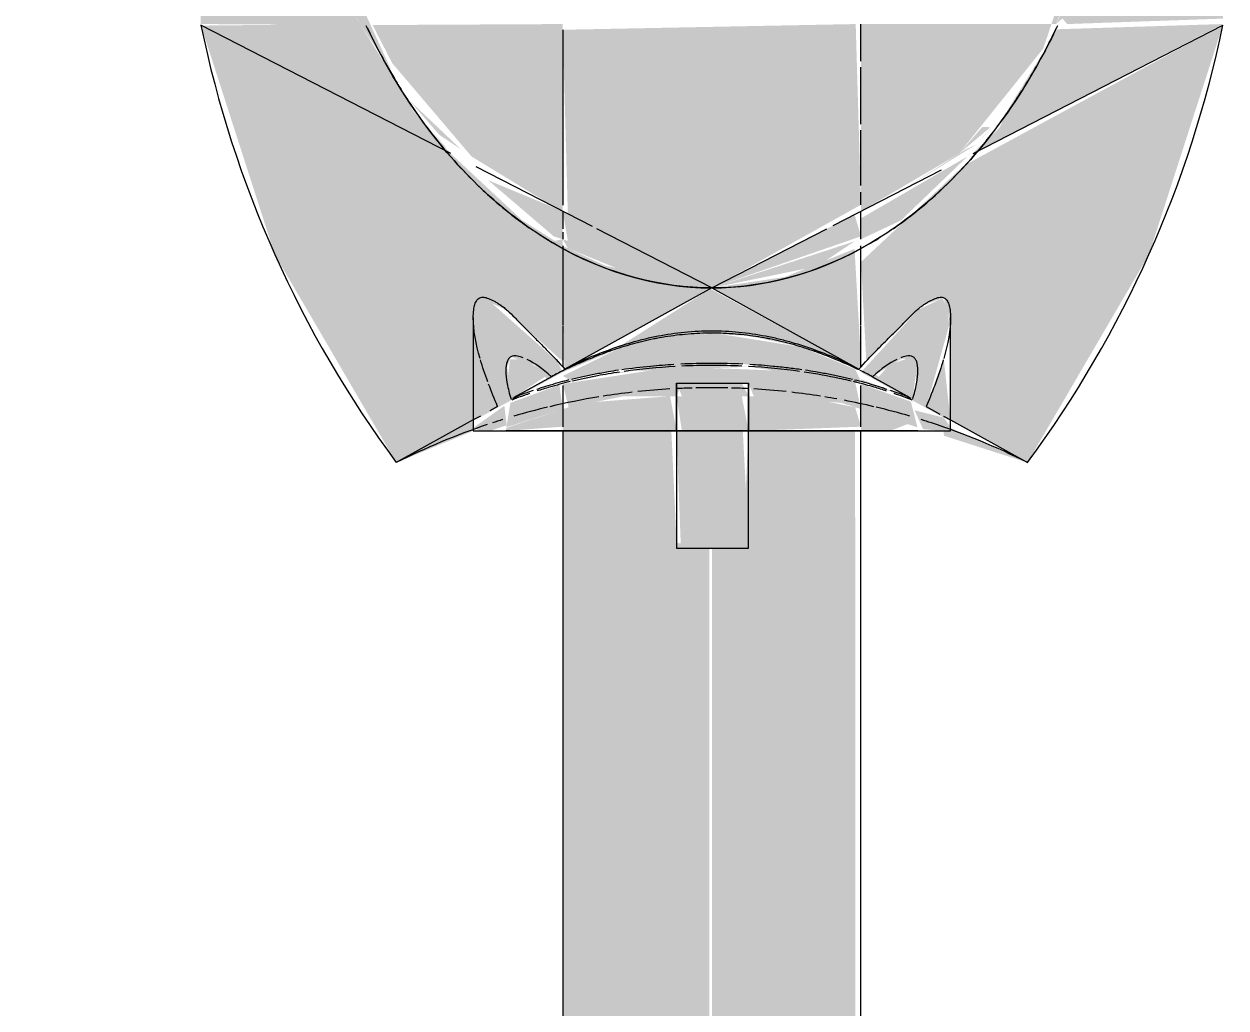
# Model space of a CAD drawing. Header units: metres. Extents: x 147 to 427, y -16 to 162.
# Drawn here: x 396.1699 to 396.2707, y 1.9897 to 2.0721 of the extents above; entities that cross this region are included whole.
import ezdxf

# ---------------------------------------------------------------- set-up
doc = ezdxf.new("R2010")
doc.units = ezdxf.units.M
for name, color, linetype, lineweight in [('A-ANNO-DIMS', 7, 'Continuous', 5), ('A-ANNO-DIMS-50', 7, 'Continuous', 5), ('P-PIPE', 7, 'Continuous', 5), ('P-SANR-FIXT', 7, 'Continuous', 5)]:
    doc.layers.add(name, color=color, linetype=linetype, lineweight=lineweight)
doc.styles.add('Century Gothic_1', font='GOTHIC.TTF', dxfattribs={"height": 0.075})
doc.dimstyles.new('Setores_1_5', dxfattribs={"dimscale": 0.3048, "dimtxt": 0.07831262022881443, "dimasz": 0.5208333333333333, "dimexe": 0.3937007874015747, "dimexo": 0.2460629921259842, "dimgap": 0.2870734908136483, "dimtad": 1, "dimrnd": 0.01, "dimzin": 0, "dimdsep": 46, "dimtxsty": 'Century Gothic_1', "dimblk1": 'OBLIQUE', "dimblk2": 'OBLIQUE', "dimsah": 1, "dimcen": 0.09, "dimazin": 0, "dimtfac": 1, "dimtdec": 4, "dimtix": 1, "dimtmove": 0, "dimatfit": 3, "dimfxl": 1, "dimtvp": 1, "dimtolj": 1, "dimtzin": 0, "dimarcsym": 2})

# ---------------------------------------------------------------- blocks, each defined once
blk = doc.blocks.new('UT_Chuveiro ou ducha - UT_Elétrico-3640160-HH')
at = {"layer": 'P-SANR-FIXT', "true_color": 0x7f7f7f, "transparency": 33554598}
h = blk.add_hatch(color=8, dxfattribs=at)
h.paths.add_polyline_path([(-156.9455246296434, 2.05642492378432), (-156.9373335504822, 2.061225585262125), (-156.9302508585937, 2.070046256276059), (-156.9295574064055, 2.072103097325459), (-156.9455246296434, 2.072103097325459), (-156.9455246296434, 2.056966283427144)])
h.paths.add_polyline_path([(-156.9705246296434, 2.05642492378451), (-156.9705246296434, 2.072103097325459), (-156.9864640242669, 2.072018011425101), (-156.9848182384046, 2.068825823248583), (-156.978169434595, 2.061009005956544), (-156.9713619817144, 2.056855317643397)])
h.paths.add_polyline_path([(-156.9456245875114, 2.099240744613547), (-156.9431753051482, 2.100789580195698), (-156.9383722544252, 2.10668315255994), (-156.9378553755141, 2.10641666726686), (-156.93672211219, 2.108307097643016), (-156.9353802768564, 2.11846076644507), (-156.9368422384287, 2.127095481480747), (-156.9385048178993, 2.131174184708199), (-156.9422678250447, 2.13778834915918), (-156.947264081363, 2.143375403692295), (-156.9507100046101, 2.145272228640581), (-156.9577976566343, 2.14702939673428), (-156.9634152531945, 2.146844529272435), (-156.9677986701333, 2.14503184885323), (-156.9752298749552, 2.140719210253077), (-156.9793351088527, 2.135312430389011), (-156.980401005528, 2.131173087233261), (-156.9805641012612, 2.124125441831763), (-156.979042733422, 2.117987009026553), (-156.9758120726732, 2.111125354566359), (-156.9719739991783, 2.105888266139684), (-156.9697195022717, 2.104150708330382), (-156.9681953425896, 2.107103097325459), (-156.9668634644083, 2.108838834764835), (-156.9635481596045, 2.111126231290104), (-156.9604415915429, 2.112181800929367), (-156.9580246296425, 2.112500000000002), (-156.9547893915797, 2.112074072828602), (-156.9517746296434, 2.110825317547303), (-156.9478539166973, 2.107103097325459), (-156.9466848346319, 2.105007941528305), (-156.9456734562985, 2.101130450677406), (-156.94558366121, 2.099551610735769)])
h.paths.add_polyline_path([(-156.9306612174781, 2.126583946756583), (-156.9292166870052, 2.126888584114603), (-156.931332967515, 2.131721636484206), (-156.938626046895, 2.139445705658089), (-156.9376393121926, 2.138064637989952), (-156.9356222139128, 2.134905403462908), (-156.9323628046362, 2.127838611532898), (-156.9312590830625, 2.126583946756583), (-156.9307490283605, 2.126583946756583)])
h.paths.add_polyline_path([(-156.9853873060166, 2.126583946756583), (-156.9849032519328, 2.126583946756583), (-156.9834946460466, 2.133329501637495), (-156.9858632404482, 2.129761423243142), (-156.9867241302769, 2.126583946756583), (-156.9853967434463, 2.126583946756583)])
h.paths.add_polyline_path([(-156.9387011994171, 2.140334140271745), (-156.9437953566356, 2.145360172452767), (-156.944991798993, 2.145146339256943), (-156.9428389860922, 2.14343265754448), (-156.9398681967861, 2.141053915445675), (-156.9388399653101, 2.140419727649599)])
h.paths.add_polyline_path([(-156.9498492786818, 2.14520075207147), (-156.9519040224192, 2.146076219898776), (-156.9501838805213, 2.145342931458511)])
h = blk.add_hatch(color=8, dxfattribs=at)
h.paths.add_polyline_path([(-156.9365937297631, 2.061015351868916), (-156.9356517016494, 2.062070342365586), (-156.9365373572604, 2.061087251337435)])
h.paths.add_polyline_path([(-156.935354406165, 2.137004534515248), (-156.9383578309607, 2.139942940412528), (-156.9355236575993, 2.137166234037196)])
h.paths.add_polyline_path([(-156.939137476032, 2.139797862747641), (-156.9413870392349, 2.14154310195948), (-156.9391706470242, 2.139820703448821)])
h = blk.add_hatch(color=8, dxfattribs=at)
h.paths.add_polyline_path([(-156.9373335504822, 2.061225585262108), (-156.934678036954, 2.063458693712179), (-156.9353483915363, 2.063487388984881), (-156.9371753207375, 2.061405865348307)])
h.paths.add_polyline_path([(-156.929188698262, 2.072103097325459), (-156.9286400836456, 2.072564992261059), (-156.9282383481466, 2.072103097325459), (-156.9151711476977, 2.072558990636639), (-156.9149310913716, 2.098125498761659), (-156.9231950249788, 2.121699719706306), (-156.9270439708359, 2.126583946756583), (-156.9282765970921, 2.12610280809197), (-156.9268595347569, 2.122253947122523), (-156.9239037329667, 2.111126231290104), (-156.9233290255962, 2.105974246947214), (-156.9232177037666, 2.101820741996786), (-156.9236730302241, 2.091713030530287), (-156.9257328190623, 2.081360142633428), (-156.9289637584558, 2.072545551848086)])
h.paths.add_polyline_path([(-156.9311213537727, 2.131698418225509), (-156.9334715490807, 2.13520568955098), (-156.9336624034066, 2.134593437382097), (-156.9312590830625, 2.131855333276395)])
h.paths.add_polyline_path([(-156.9340576283784, 2.136082467504562), (-156.938629937545, 2.14101984333582), (-156.9341344535223, 2.136151436670743)])
h = blk.add_hatch(color=8, dxfattribs=at)
h.paths.add_polyline_path([(-156.9355188892335, 2.062386241203796), (-156.9339147978217, 2.064101171033114), (-156.9353483915363, 2.062603699950617)])
h.paths.add_polyline_path([(-156.9420347580972, 2.058218696480492), (-156.935766568507, 2.062070342365586), (-156.9368042762785, 2.061564108636528), (-156.9409723163539, 2.058898233403926)])
h.paths.add_polyline_path([(-156.9365228372713, 2.061051790177474), (-156.9353483915363, 2.062257986637593), (-156.9364058930057, 2.061188524153947)])
h.paths.add_polyline_path([(-156.929188698262, 2.072103097325459), (-156.9268179413772, 2.077879469149462), (-156.9249161952308, 2.085869343687603), (-156.9295574064055, 2.072103097325459)])
h.paths.add_polyline_path([(-156.9239029750565, 2.090167125185812), (-156.9232177037666, 2.096410883301338), (-156.9234996679864, 2.107121465522223), (-156.9239029750565, 2.105974246947214), (-156.9239029750565, 2.090387320707087)])
h.paths.add_polyline_path([(-156.9242467056318, 2.112143754897257), (-156.9256722543329, 2.118445587979033), (-156.9286583896114, 2.126583946756583), (-156.9289518285834, 2.12610280809197), (-156.9244954485315, 2.112881719750262)])
h.paths.add_polyline_path([(-156.9308338709828, 2.131132942231368), (-156.9326643000005, 2.133456297657506), (-156.9308679060208, 2.131173087233261)])
h.paths.add_polyline_path([(-156.9334715490807, 2.134593437382097), (-156.9371668632642, 2.138440948941192), (-156.9357818616584, 2.136824648282381), (-156.9337605710531, 2.134872563670702)])
h.paths.add_polyline_path([(-156.9359868473927, 2.137814408638945), (-156.9384535726743, 2.140052018996212), (-156.9368422384287, 2.138582329186144), (-156.9363175048222, 2.138111253734914)])
h = blk.add_hatch(color=8, dxfattribs=at)
h.paths.add_polyline_path([(-156.9799200893436, 2.061254132783896), (-156.9804917530072, 2.06188876413475), (-156.9830628788609, 2.064826115403069), (-156.9840342157929, 2.066543702342516), (-156.9874648258513, 2.072018011425101), (-156.9880374798852, 2.072103097325459), (-157.0007804080804, 2.071976209424015), (-156.9811547953342, 2.06188876413475)])
h.paths.add_polyline_path([(-156.9889145136943, 2.126583946756583), (-156.9883341088394, 2.1271306245961), (-156.9883341088394, 2.128226995232173), (-156.9891124506486, 2.126583946756583)])
h.paths.add_polyline_path([(-156.9880245640423, 2.126583946756583), (-156.9879348337042, 2.126671628488438), (-156.9883341088394, 2.127047566051511), (-156.9881437330661, 2.126583946756583)])
h.paths.add_polyline_path([(-156.9853873060166, 2.131615782385498), (-156.9849032519328, 2.131999742573854), (-156.9852179913571, 2.131878258716553)])
h = blk.add_hatch(color=8, dxfattribs=at)
h.paths.add_polyline_path([(-156.9361291699426, 2.061254132784135), (-156.9151875233915, 2.072103097325459), (-156.9290545001857, 2.071668205994706), (-156.9332292396784, 2.064902741683381), (-156.9339112390314, 2.063414493038939), (-156.9359568508317, 2.061475685022454)])
h.paths.add_polyline_path([(-156.9315944279905, 2.066814201828016), (-156.9287394980484, 2.071032914655421), (-156.931584393455, 2.06682872830432)])
h.paths.add_polyline_path([(-156.9279395014516, 2.126583946756583), (-156.9267882074722, 2.126832356683907), (-156.9317015646195, 2.132839687605853), (-156.928024695243, 2.126583946756583)])
h.paths.add_polyline_path([(-156.9270439708359, 2.12683235668392), (-156.9300477425851, 2.131174184708199), (-156.927202844022, 2.127066839231392)])
h = blk.add_hatch(color=8, dxfattribs=at)
h.paths.add_polyline_path([(-156.9834067775713, 2.065176566535824), (-156.9853880425524, 2.067774381229786), (-156.9838459145392, 2.065702424038312)])
h.paths.add_polyline_path([(-156.9802595024463, 2.06169051927756), (-156.9815350423335, 2.063269168472178), (-156.9804917530072, 2.06188876413475)])
h.paths.add_polyline_path([(-156.9874256189823, 2.072103097325459), (-156.9878374143936, 2.072590712973375), (-156.987798170323, 2.072571365311234)])
h.paths.add_polyline_path([(-156.9849279026754, 2.068301576191544), (-156.98905218397, 2.077304873323751), (-156.9921458210378, 2.088874645108608), (-156.9925040711634, 2.092572505324051), (-156.9928315555197, 2.098187630720822), (-156.9925498622613, 2.107119643865175), (-156.9902102966359, 2.118980326977947), (-156.9891195762782, 2.124147745324497), (-156.9883341088394, 2.126583946756583), (-156.9890027040119, 2.126011091074712), (-156.9892993020192, 2.126583946756583), (-156.9899660350201, 2.126011091074712), (-156.9950838314463, 2.116781119844743), (-156.9998487355575, 2.102003269078739), (-157.001570057957, 2.09541778409798), (-157.0008643114855, 2.072103097325459), (-156.9874648258513, 2.072018011425101), (-156.9850584454989, 2.068450303128523)])
h.paths.add_polyline_path([(-156.979040256346, 2.06159380336385), (-156.9834067775713, 2.06573699935038), (-156.9808809430662, 2.062829910317266), (-156.9792991537095, 2.061767665014366)])
h.paths.add_polyline_path([(-156.9886723388981, 2.126583946756583), (-156.9883341088394, 2.127047566051511), (-156.9886090612569, 2.126686221771164)])
h.paths.add_polyline_path([(-156.9879775761575, 2.126583946756583), (-156.987876845531, 2.126728292751103), (-156.9879348337042, 2.126671628488438)])
h.paths.add_polyline_path([(-156.9875280557264, 2.126583946756583), (-156.9869345084525, 2.126583946756583), (-156.9870378939148, 2.127548090515893)])
h.paths.add_polyline_path([(-156.987938380759, 2.126583946756583), (-156.9878150066677, 2.12678871979004), (-156.9878358956359, 2.126768307731485)])
for points in [[(-156.9844791889006, 2.035372123356202), (-156.9780246296434, 2.038941129956762), (-156.9774585957275, 2.049165437371852), (-156.975345137719, 2.048193690967477), (-156.9705246296434, 2.04383681556142), (-156.9705246296434, 2.053517975513016), (-156.9739321621938, 2.055675620052447), (-156.9799200893436, 2.061254132783896), (-157.0008507279302, 2.071983880236319), (-156.9946647001333, 2.052803543262335), (-156.9848289519675, 2.035970705670667)], [(-156.9315700703864, 2.035372123356202), (-156.9213845591536, 2.052803543262335), (-156.9151894478613, 2.072017022259356), (-156.9369185832026, 2.060239177021271), (-156.9390684671434, 2.058218696480501), (-156.9455246296434, 2.052179038331417), (-156.9450784206019, 2.043834691250082), (-156.9403247834234, 2.048556089518409), (-156.9385753554975, 2.049170816431664), (-156.9380246296434, 2.046920612995323), (-156.9380246296434, 2.038941129956723), (-156.9368324554848, 2.03828192500229)], [(-156.9455246296434, 2.054076784614083), (-156.9421680935142, 2.055660595624038), (-156.9365937297631, 2.061015351868916), (-156.9455246296434, 2.055828159105217), (-156.9455246296434, 2.054322838692905)], [(-156.9705246296434, 2.054075987283626), (-156.9705246296434, 2.05642492378451), (-156.9767856079706, 2.0590250911378), (-156.9712816591436, 2.054322838692905)], [(-156.9580246296435, 2.050000000000003), (-156.9705246296434, 2.05642492378451), (-156.970098702472, 2.053937101384877), (-156.9580331917212, 2.05000279191361)], [(-156.9580246296435, 2.050000000000003), (-156.9455246296434, 2.054322838692905), (-156.9460631590517, 2.056148122952004), (-156.9559349954559, 2.051074059231309)], [(-156.9580331917212, 2.050002150313415), (-156.9705246296434, 2.054075987283626), (-156.970098702472, 2.053320455748681), (-156.9642746296435, 2.050941140223553), (-156.9581538767226, 2.05001946234003)], [(-156.9703452868014, 2.04318737268207), (-156.9581538767226, 2.05001946234003), (-156.9669429012022, 2.051856982260851), (-156.9705246296434, 2.053517975513016), (-156.9703974255084, 2.043241325605997)], [(-156.9580246296435, 2.050000000000003), (-156.9491857948786, 2.051820144186229), (-156.9460631590517, 2.053901147141602), (-156.9559349954559, 2.050681519080352)], [(-156.9457039724852, 2.043187372682065), (-156.9455246296434, 2.043834691250082), (-156.9460631590517, 2.053268237508352), (-156.9518919201883, 2.050923478327536), (-156.9580246296435, 2.050000000000003), (-156.9459302408791, 2.043312486320227)], [(-156.9457039724852, 2.043187372682065), (-156.9581542172784, 2.049928345359149), (-156.9658831508471, 2.045030127940518), (-156.9600634407352, 2.046216783273519), (-156.9554291185028, 2.046162361847335), (-156.9504525889234, 2.04511060162804), (-156.9459302285358, 2.043287401295079)], [(-156.9705246296434, 2.042941154493491), (-156.9655659464574, 2.045037229763498), (-156.9581681319756, 2.04620541626324), (-156.9547893915797, 2.045952822175181), (-156.9504525889234, 2.045029870730576), (-156.9549332345092, 2.046114288190131), (-156.960623254775, 2.04616217875662), (-156.9655958432481, 2.045111333869754), (-156.9705246296434, 2.04318737268207)], [(-156.9455246296434, 2.042146490501), (-156.9460102916812, 2.043193568253008), (-156.9504830214721, 2.045037096633531), (-156.9575721039703, 2.046179545284337), (-156.9613945096335, 2.045941540760867), (-156.9655958432481, 2.045030127940518), (-156.9705246296434, 2.042626763795757), (-156.9699526232293, 2.042313656193201), (-156.9654069636205, 2.04318737268207), (-156.9554275542732, 2.043642765339136), (-156.9456860764184, 2.042193657932295)], [(-156.9455246296434, 2.03984447057196), (-156.9460118675151, 2.04210124708312), (-156.9506751783384, 2.043005320481049), (-156.9610767436742, 2.043399566563988), (-156.9705246296434, 2.041960196782246), (-156.9700401757131, 2.039999734965962), (-156.9653757711852, 2.04093161932587), (-156.9609848100544, 2.04093161932587), (-156.9605356205475, 2.042012751250203), (-156.9549457332644, 2.042012751250203), (-156.954524004373, 2.04093161932587), (-156.9471885836769, 2.04037775722413), (-156.9457039724852, 2.039901948808599)], [(-156.9566814579004, 2.04093161932587), (-156.9549457332644, 2.04093161932587), (-156.9555174228868, 2.042012751250203), (-156.9609848100544, 2.042012751250203), (-156.9605356205475, 2.04093161932587), (-156.9580246296435, 2.04093161932587)], [(-156.9580331917212, 2.038023673862022), (-156.9549457332644, 2.038023673862022), (-156.9555174228868, 2.04093161932587), (-156.9609848100544, 2.04093161932587), (-156.9605356205475, 2.038023673862022), (-156.9581987117867, 2.038023673862022)], [(-156.9554291185028, 2.028210579785822), (-156.9549457332644, 2.028649841224879), (-156.9554291185028, 2.038023673862022), (-156.9609848100544, 2.038023673862022), (-156.960623254775, 2.028210579785822), (-156.9580146166454, 2.028210579785822)]]:
    blk.add_hatch(color=8, dxfattribs=at).paths.add_polyline_path(points)
h = blk.add_hatch(color=8, dxfattribs=at)
h.paths.add_polyline_path([(-156.9580246296435, 2.050000000000003), (-156.9455246296434, 2.056966283427144), (-156.9459685854345, 2.072103097325459), (-156.9705246296434, 2.071625030198063), (-156.970098702472, 2.056205999815388), (-156.9580331917212, 2.050005133052657)])
h.paths.add_polyline_path([(-156.9669429012022, 2.055358961854966), (-156.9669437590992, 2.055359931927203), (-156.9669420119916, 2.055359931927203)])
h = blk.add_hatch(color=8, dxfattribs=at)
h.paths.add_polyline_path([(-156.9380246296434, 2.038941129956723), (-156.9385906635593, 2.044079742121665), (-156.9400584225999, 2.040065702556784), (-156.9385753554975, 2.039245650239229)])
h.paths.add_polyline_path([(-156.9411885653591, 2.040690607651993), (-156.940865386667, 2.043379309397357), (-156.9411789599319, 2.044233026041141), (-156.9431553209748, 2.043565999895334), (-156.9442045979466, 2.042358303273616), (-156.9412428312327, 2.040720613614204)])
h.paths.add_polyline_path([(-156.9431479603041, 2.054851918133746), (-156.9428392857026, 2.054952590123026), (-156.9430270355951, 2.054951716485066)])
h = blk.add_hatch(color=8, dxfattribs=at)
h.paths.add_polyline_path([(-156.9780246296434, 2.038941129956762), (-156.9759908366869, 2.040065702556775), (-156.9779281064661, 2.046920612995323), (-156.9780246296434, 2.044079742121682), (-156.9780246296434, 2.042193615958152)])
h.paths.add_polyline_path([(-156.9748606939277, 2.040690607651984), (-156.9717321459051, 2.042744083065505), (-156.9737868199886, 2.044051981954095), (-156.9749533453725, 2.044006929701323), (-156.9751838726197, 2.041969425810891), (-156.9750471261087, 2.041428319835167)])
h.paths.add_polyline_path([(-156.9705246296434, 2.053517975513016), (-156.9705246296434, 2.054075987283626), (-156.9713619817144, 2.053906289747951)])
h = blk.add_hatch(color=8, dxfattribs=at)
h.paths.add_polyline_path([(-156.9411885653591, 2.040690607651993), (-156.9443176743025, 2.04274368623871), (-156.9420963053509, 2.044079742121665), (-156.9410959139142, 2.044006929701289), (-156.940865386667, 2.041969425810839), (-156.9411851988168, 2.040703929060439)])
h.paths.add_polyline_path([(-156.9380246296434, 2.038861831372448), (-156.9385906635593, 2.039254114732536), (-156.9399552501007, 2.040347859560882), (-156.9381211528206, 2.046920612995323), (-156.9383721673675, 2.048556089518409), (-156.9387061131176, 2.049124869852787), (-156.9407041215676, 2.04819369096743), (-156.9455246296434, 2.042941460840712), (-156.9385753554975, 2.03912971960733)])
h.paths.add_polyline_path([(-156.9780246296434, 2.038861836178629), (-156.9705246296434, 2.042941154493491), (-156.9709728915641, 2.04383681556142), (-156.9766460821762, 2.048879930355548), (-156.9774739037892, 2.049170816431724), (-156.9779281064661, 2.046920612995323), (-156.9766460821762, 2.041857673340825), (-156.9759908366869, 2.040065702556775), (-156.9780246296434, 2.038941129956762)])
h.paths.add_polyline_path([(-156.9748606939277, 2.040690607651984), (-156.9751838726197, 2.043379309397357), (-156.9748606939277, 2.044231421021425), (-156.9728939383118, 2.043565999895338), (-156.9718452152059, 2.042357997017104), (-156.9747120747877, 2.040772785639748)])
h = blk.add_hatch(color=8, dxfattribs=at)
h.paths.add_polyline_path([(-156.9705246296434, 2.038023673862022), (-156.9609848100544, 2.038023673862022), (-156.9615268407221, 2.04093161932587), (-156.9689137688267, 2.0403607411869), (-156.9705246296434, 2.039844470571969), (-156.9705246296434, 2.03828192500472)])
h.paths.add_polyline_path([(-156.9549457332644, 2.038023673862022), (-156.9455246296434, 2.038376653937848), (-156.9460148965676, 2.040001597993399), (-156.9506751783384, 2.04093161932587), (-156.9549457332644, 2.04093161932587)])
h.paths.add_polyline_path([(-156.9455246296434, 2.041960191978263), (-156.9460966564525, 2.042313610811816), (-156.9508459749226, 2.04320673809897), (-156.960623254775, 2.043642765339132), (-156.9705246296434, 2.042146508216694), (-156.970098702472, 2.042083504721058), (-156.9653757711852, 2.043005085058631), (-156.9549433914883, 2.0433967505741), (-156.9457039724852, 2.042012111635631)])
h = blk.add_hatch(color=8, dxfattribs=at)
h.paths.add_polyline_path([(-156.9766460821762, 2.038023673862022), (-156.9752223994606, 2.038498483345478), (-156.9754209403712, 2.040128352900978), (-156.9780246296434, 2.03828192500472), (-156.9774585957275, 2.038023673862022), (-156.9773431461691, 2.038023673862022)])
h.paths.add_polyline_path([(-156.9385906635593, 2.038023673862022), (-156.9380246296434, 2.038354982290314), (-156.9385906635593, 2.039137165870527), (-156.9410325438641, 2.039745035963891), (-156.9403247834234, 2.038177953031977), (-156.9387061131176, 2.038023673862022)])
h.paths.add_polyline_path([(-156.9411885653591, 2.040690607651993), (-156.9455246296434, 2.042358303273616), (-156.9453152239305, 2.042085311641415), (-156.941327096116, 2.04074500825313)])
h = blk.add_hatch(color=8, dxfattribs=at)
h.paths.add_polyline_path([(-156.9407990519441, 2.038329953067176), (-156.9413371844991, 2.040472659917752), (-156.9455246296434, 2.041960191978263), (-156.9455246296434, 2.03984447057196), (-156.9411885653591, 2.038454789631675)])
h.paths.add_polyline_path([(-156.9752502073426, 2.038329953067237), (-156.9705246296434, 2.039844470571969), (-156.9708070060381, 2.041878447475015), (-156.9749126724864, 2.040375590458276), (-156.9752223994606, 2.038498483345478)])
h = blk.add_hatch(color=8, dxfattribs=at)
h.paths.add_polyline_path([(-156.9753007441132, 2.038023673862022), (-156.9705246296434, 2.038376274384343), (-156.9705246296434, 2.039844470571969), (-156.975258132083, 2.03828192500472)])
h.paths.add_polyline_path([(-156.9430691816573, 2.038023673862022), (-156.9416280920412, 2.038595655129266), (-156.9455246296434, 2.03984447057196), (-156.9455246296434, 2.038023673862022), (-156.9438824940196, 2.038023673862022)])
h.paths.add_polyline_path([(-156.9411365836876, 2.040375571593128), (-156.9414166804466, 2.040780187743554), (-156.9411885653591, 2.040400856910886)])
h = blk.add_hatch(color=8, dxfattribs=at)
h.paths.add_polyline_path([(-156.9315700703864, 2.035372123356202), (-156.9380246296434, 2.038281925002294), (-156.9385906635593, 2.038023673862022), (-156.9385753554975, 2.037617272542574), (-156.9368324554848, 2.037058684207726)])
h.paths.add_polyline_path([(-156.9844791889006, 2.035372123356202), (-156.9780246296434, 2.038023673862022), (-156.9780246296434, 2.038861836178629), (-156.9792168037976, 2.038281925004729)])
at = {"layer": 'P-SANR-FIXT'}
for p, q in [((-156.9799200893436, 2.061254132783894), (-157.0008617358955, 2.0720180114251)), ((-156.9361291699426, 2.061254132784132), (-156.9151875233915, 2.0720180114251)), ((-156.9813189713103, 2.062674894084972), (-156.9811028506828, 2.062413161769541)), ((-156.9349628576792, 2.0623888974282), (-156.9347042264985, 2.062701723614475)), ((-156.9580246296432, 2.050000000000002), (-156.9703452868014, 2.043187372682066)), ((-156.9580246296432, 2.050000000000002), (-156.9457039724852, 2.043187372682063)), ((-156.9780246296434, 2.047504646245702), (-156.9780246296434, 2.038023673862022)), ((-156.9380246296434, 2.038023673862022), (-156.9380246296434, 2.047504646245711)), ((-156.9780246296434, 2.038941129956755), (-156.9844791889006, 2.0353721233562)), ((-156.9380246296434, 2.038941129956723), (-156.9315700703864, 2.0353721233562)), ((-156.9780246296434, 2.038023673862023), (-156.9380246296434, 2.038023673862023)), ((-156.9609848100544, 2.038023673862023), (-156.9609848100544, 2.028210579785819)), ((-156.9549457332645, 2.028210579785819), (-156.9549457332645, 2.038023673862023)), ((-156.9609848100544, 2.028210579785822), (-156.9549457332644, 2.028210579785822))]:
    blk.add_line(p, q, dxfattribs=at)
at = {"layer": 'P-SANR-FIXT', "color": 8, "true_color": 0x6f6f6f}
for p, q in [((-156.9680362528169, 2.055145913267947), (-156.9777738297936, 2.060150968461496)), ((-156.9478552672738, 2.055226990252785), (-156.9387817083202, 2.059890744231252)), ((-156.9580246296432, 2.050000000000002), (-156.967658744272, 2.054951876177613)), ((-156.9580246296432, 2.050000000000002), (-156.9483894366121, 2.054952430469874)), ((-156.9609848100545, 2.042012751250205), (-156.9609848100545, 2.038023673862023)), ((-156.9609848100545, 2.042012751250205), (-156.9549457332645, 2.042012751250205)), ((-156.9549457332645, 2.038023673862023), (-156.9549457332645, 2.042012751250205)), ((-156.9753084554301, 2.038023673862023), (-156.9610077239034, 2.038023673862023)), ((-156.9549228501293, 2.038023673862023), (-156.9407408038566, 2.038023673862023))]:
    blk.add_line(p, q, dxfattribs=at)
at = {"layer": 'P-SANR-FIXT', "color": 251, "true_color": 0x525252}
for p, q in [((-156.9714754295606, 2.042562467586858), (-156.974621553549, 2.040822838770465)), ((-156.944573829726, 2.042562467586852), (-156.9414277057376, 2.040822838770439)), ((-156.9609848100544, 2.038023673862023), (-156.9609848100544, 2.042012751250205)), ((-156.9609848100544, 2.042012751250205), (-156.9549457332644, 2.042012751250205)), ((-156.9549457332644, 2.042012751250205), (-156.9549457332644, 2.038023673862023)), ((-156.977432621463, 2.039268477033326), (-156.9780246296434, 2.038941129956755)), ((-156.9759908366868, 2.040065702556777), (-156.9766460821762, 2.039703388821153)), ((-156.9400584225999, 2.040065702556782), (-156.9389234967595, 2.039438152687902)), ((-156.9386166378237, 2.039268477033291), (-156.9380246296434, 2.038941129956723)), ((-156.9780246296434, 2.038023673862023), (-156.9753451377191, 2.038023673862023)), ((-156.9610039285834, 2.038023673862023), (-156.9753007441132, 2.038023673862023)), ((-156.9407485151736, 2.038023673862023), (-156.9753007441132, 2.038023673862023)), ((-156.9609848100544, 2.038023673862023), (-156.9609848100544, 2.028210579785819)), ((-156.9609848100544, 2.038023673862023), (-156.9549457332644, 2.038023673862023)), ((-156.9549457332645, 2.028210579785819), (-156.9549457332645, 2.038023673862023)), ((-156.9407485151736, 2.038023673862023), (-156.9549271197158, 2.038023673862023)), ((-156.9407041215676, 2.038023673862023), (-156.9380246296434, 2.038023673862023))]:
    blk.add_line(p, q, dxfattribs=at)
at = {"layer": 'P-SANR-FIXT', "color": 8, "true_color": 0x7c7c7c}
blk.add_line((-156.9610077239034, 2.038023673862023), (-156.9549228501293, 2.038023673862023), dxfattribs=at)
at = {"layer": 'P-SANR-FIXT', "color": 8, "true_color": 0x797979}
for p, q in [((-156.9580246296434, 2.038023673862023), (-156.9610039285834, 2.038023673862023)), ((-156.9549457332645, 2.038023673862023), (-156.9609848100545, 2.038023673862023)), ((-156.9549271197158, 2.038023673862023), (-156.9580246296433, 2.038023673862023))]:
    blk.add_line(p, q, dxfattribs=at)
at = {"layer": 'P-SANR-FIXT'}
for centre, radius, start, end in [((-156.9094924921695, 2.090879785186195), 0.09329579416279156, 191.6639857363036, 216.5100833204566), ((-157.0065567671174, 2.090879785186195), 0.09329579416273592, 323.489916679549, 348.3360142636993), ((-156.9580246296435, 1.982671122753508), 0.05896811994640726, 108.6310705747551, 116.6554848121306), ((-156.9580246296435, 1.982671122753508), 0.05896811994637395, 63.34451518785627, 71.81990751623391)]:
    blk.add_arc(centre, radius, start, end, dxfattribs=at)
at = {"layer": 'P-SANR-FIXT', "color": 8, "true_color": 0x6f6f6f}
for radius, start, end in [(0.05896811994639253, 96.51305698860111, 98.8851616040632), (0.05896811994638219, 93.41656544297678, 96.0535561801191), (0.05896811994638961, 83.94626944685226, 86.58498158460873), (0.05896811994639123, 81.11483839593659, 83.48497364993851), (0.05896811994640434, 99.23730562011076, 103.3228336906795), (0.05896811994637014, 79.75556129426448, 80.76104085593936), (0.05896811994639811, 76.67823799089099, 79.14576048094361), (0.05896811994640012, 103.5149462633367, 106.3522067839249), (0.05896811994639271, 73.64818332458057, 76.4850537363494)]:
    blk.add_arc((-156.9580246296435, 1.982671122753508), radius, start, end, dxfattribs=at)
at = {"layer": 'P-SANR-FIXT', "color": 8, "true_color": 0x797979}
for radius, start, end in [(0.05896811994638954, 91.610585730995, 92.88778999044371), (0.05896811994638664, 88.68967516277819, 91.31193166891983), (0.05896811994639443, 86.99639720873607, 88.39357143344411)]:
    blk.add_arc((-156.9580246296435, 1.982671122753508), radius, start, end, dxfattribs=at)
at = {"layer": 'P-SANR-FIXT', "color": 251, "true_color": 0x525252}
for radius, start, end in [(0.05896811994639638, 107.3084149815915, 108.1800924837323), (0.05896811994640221, 71.819907516242, 72.69158501815144)]:
    blk.add_arc((-156.9580246296435, 1.982671122753508), radius, start, end, dxfattribs=at)
at = {"layer": 'P-SANR-FIXT'}
for points, knots in [([(-156.9580246296432, 2.050000000000002), (-156.9623006863106, 2.050000000000002), (-156.9708514797038, 2.052264315614241), (-156.980718708627, 2.060902882980133), (-156.9854143807923, 2.06861725452203), (-156.98700089337, 2.071961322643922)], [-1, -1, -1, -1, -0.8833333333333333, -0.7666666666666666, -0.6895129374793048, -0.6895129374793048, -0.6895129374793048, -0.6895129374793048]), ([(-156.9290493046391, 2.071960847041383), (-156.9299493963125, 2.070060552025759), (-156.9339563000288, 2.06273497291792), (-156.943366991714, 2.052967457026074), (-156.9531377077376, 2.050000000000002), (-156.9580246296432, 2.050000000000002)], [-0.3104870625206788, -0.3104870625206788, -0.3104870625206788, -0.3104870625206788, -0.2666666666666667, -0.1333333333333333, 0, 0, 0, 0]), ([(-156.935944078907, 2.061206418865034), (-156.9354881551273, 2.061735615594585), (-156.9345281071449, 2.062908687228522), (-156.9336143361948, 2.064155161059466), (-156.9331395216825, 2.064841565050569)], [-0.7826954629573228, -0.7826954629573228, -0.7826954629573228, -0.7826954629573228, -0.7666666666666666, -0.7482349024006754, -0.7482349024006754, -0.7482349024006754, -0.7482349024006754]), ([(-156.9780246296434, 2.047504646245731), (-156.9780246296434, 2.047972416035001), (-156.9779595849264, 2.048531940041494), (-156.9777306902599, 2.048991158347576), (-156.9774875123123, 2.049197269921353), (-156.9771626832264, 2.049244660557333), (-156.97675063861, 2.049136905094223), (-156.9763464518791, 2.048943196535554), (-156.9759968591349, 2.048736187875864), (-156.9757708838141, 2.048590008905557), (-156.9755864648973, 2.04845901495017), (-156.9753983050939, 2.048312481481288), (-156.9750604176312, 2.048022883647416), (-156.9745542403695, 2.047528684623754), (-156.9740201503514, 2.046973101266094), (-156.9735775333986, 2.046517461714152), (-156.9732379699129, 2.046179656361445), (-156.9728916559681, 2.045841184546081), (-156.9724226418243, 2.045373939507095), (-156.9715844109842, 2.044524057744127), (-156.9708434497726, 2.043737370479791), (-156.9703452868014, 2.043187372682066)], [-1, -1, -1, -1, -0.875, -0.8125, -0.75, -0.6875, -0.625, -0.5625, -0.53125, -0.5, -0.484375, -0.46875, -0.4375, -0.375, -0.3125, -0.28125, -0.25, -0.21875, -0.1875, -0.125, 0, 0, 0, 0]), ([(-156.9457039724852, 2.043187372682063), (-156.9452058095141, 2.043737370479785), (-156.9444648483025, 2.044524057744116), (-156.9436266174623, 2.04537393950708), (-156.9431576033185, 2.045841184546062), (-156.9428112893737, 2.046179656361423), (-156.9424717258881, 2.046517461714128), (-156.9420291089353, 2.046973101266065), (-156.9414950189172, 2.047528684623722), (-156.9409888416554, 2.048022883647378), (-156.9406509541928, 2.048312481481247), (-156.9404627943893, 2.048459014950128), (-156.9402783754725, 2.048590008905513), (-156.9400524001517, 2.048736187875818), (-156.9397028074076, 2.048943196535505), (-156.9392986206766, 2.04913690509417), (-156.9388865760602, 2.049244660557276), (-156.9385617469744, 2.049197269921294), (-156.9383185690268, 2.048991158347516), (-156.9380896743603, 2.048531940041435), (-156.9380246296434, 2.047972416034944), (-156.9380246296434, 2.047504646245677)], [-1, -1, -1, -1, -0.875, -0.8125, -0.78125, -0.75, -0.71875, -0.6875, -0.625, -0.5625, -0.53125, -0.515625, -0.5, -0.46875, -0.4375, -0.375, -0.3125, -0.25, -0.1875, -0.125, 0, 0, 0, 0]), ([(-156.9703452868014, 2.043187372682066), (-156.9697874723279, 2.043492673404007), (-156.9686182279806, 2.044068482513139), (-156.9667174391123, 2.044812572181735), (-156.9650284146697, 2.045371077720109), (-156.9636223653654, 2.045752901496092), (-156.9621842922575, 2.046059705929462), (-156.9603159921151, 2.046327739190681), (-156.9580335885735, 2.046458002031898), (-156.9557488039178, 2.046329140814458), (-156.9538768084848, 2.046062095740213), (-156.9524339655796, 2.045754436558703), (-156.9510214699974, 2.045370976302426), (-156.9493265551714, 2.04481069203747), (-156.9474265872518, 2.044066986604872), (-156.9462599285542, 2.043492016699501), (-156.9457039724852, 2.043187372682063)], [-1, -1, -1, -1, -0.9166666666666667, -0.8333333333333334, -0.75, -0.7083333333333333, -0.6666666666666666, -0.5833333333333333, -0.5, -0.4166666666666666, -0.3333333333333333, -0.2916666666666666, -0.25, -0.1666666666666667, -0.08333333333333333, 0, 0, 0, 0])]:
    blk.add_open_spline(points, degree=3, knots=knots, dxfattribs=at)
at = {"layer": 'P-SANR-FIXT', "color": 251, "true_color": 0x525252}
for points in [[(-156.9869127906273, 2.071776223207626), (-156.9865964487415, 2.071114732112643), (-156.9862690383504, 2.070464075681943), (-156.9859308863421, 2.069825061568807)], [(-156.9301220134673, 2.069819580710026), (-156.9297825428387, 2.070460053777648), (-156.9294538139436, 2.071112146654816), (-156.9291362253452, 2.071775114857117)], [(-156.9846413508043, 2.06753213781095), (-156.9844422094217, 2.067198758976366), (-156.9842399720778, 2.066869161533484), (-156.9840346923178, 2.066543477777963)], [(-156.9318724602838, 2.06677298997935), (-156.9317147026956, 2.067026579745067), (-156.9315587446786, 2.067282459190521), (-156.931404616254, 2.067540572238217)], [(-156.9331395216825, 2.064841565050569), (-156.9327664175358, 2.065380933938471), (-156.9324019146891, 2.065932471925235), (-156.9320463484343, 2.066495552712109)], [(-156.9839125925466, 2.066350786468309), (-156.9835873893166, 2.065840279741483), (-156.9832546815156, 2.065339525312863), (-156.9829148073237, 2.064848873769728)], [(-156.9801263501471, 2.061235109518553), (-156.9794602656415, 2.060460709529882), (-156.9787743257201, 2.059721089081779), (-156.978070428084, 2.059018215498319)], [(-156.9414505343348, 2.055963921271942), (-156.9395052130398, 2.057459191818828), (-156.9376583918465, 2.059216593281267), (-156.935944078907, 2.061206418865034)], [(-156.9775529035696, 2.058511176963173), (-156.976596829504, 2.057592240487035), (-156.9756092562881, 2.056740326406861), (-156.9745947683713, 2.055960187366777)], [(-156.9774585957275, 2.044079742121688), (-156.9778166557741, 2.045319566069847), (-156.9780246296434, 2.046461200777861), (-156.9780246296434, 2.047504646245731)], [(-156.9380246296434, 2.047504646245677), (-156.9380246296434, 2.046461200777817), (-156.9382326035126, 2.045319566069812), (-156.9385906635593, 2.044079742121663)], [(-156.9768132903425, 2.04213895673019), (-156.9770459593474, 2.042768775709809), (-156.9772516907914, 2.043376850691055), (-156.9774245780374, 2.043963181673929)], [(-156.9714754295606, 2.042562467586858), (-156.9722439205094, 2.043247015920779), (-156.9729323841951, 2.043722773312824), (-156.9735171995493, 2.044006929701323)], [(-156.960623254775, 2.043642765339138), (-156.9589066546866, 2.043726434411943), (-156.9571465657473, 2.043725893215603), (-156.9554291185028, 2.043642914206299)], [(-156.9425320597373, 2.044006929701291), (-156.9431168750916, 2.043722773312799), (-156.9438053387773, 2.043247015920763), (-156.944573829726, 2.042562467586852)], [(-156.9386246812493, 2.043963181674022), (-156.9389805847058, 2.042756168269232), (-156.939475674677, 2.041457008563485), (-156.9400584225999, 2.040065702556782)], [(-156.9753007441132, 2.043061121750896), (-156.9753007441132, 2.042728410140712), (-156.975218245865, 2.042000612847377), (-156.9749982546356, 2.041148067408105), (-156.9748606939277, 2.040690607651984)], [(-156.9704542518538, 2.043093017788727), (-156.9708119518754, 2.042918631846418), (-156.9711527199231, 2.042741510780833), (-156.9714754295606, 2.042562467586858)], [(-156.944573829726, 2.042562467586852), (-156.944896106624, 2.042741284442627), (-156.9452366106991, 2.042918289627222), (-156.9455942580373, 2.043092650231898)], [(-156.9411885653591, 2.040690607651993), (-156.9410510046511, 2.041148067408102), (-156.9408310134217, 2.042000612847356), (-156.9407485151736, 2.042728410140676), (-156.9407485151736, 2.043061121750853)], [(-156.9759908366868, 2.040065702556777), (-156.9762593853574, 2.040706860360568), (-156.9765093184783, 2.041328449442929), (-156.9767355932135, 2.041930469803857)]]:
    blk.add_open_spline(points, degree=3, dxfattribs=at)
at = {"layer": 'P-SANR-FIXT'}
for points in [[(-156.9859308863421, 2.069825061568807), (-156.9855169380199, 2.069042813309485), (-156.9850868929557, 2.068278011527559), (-156.9846413508043, 2.06753213781095)], [(-156.931283324935, 2.067744794567518), (-156.9309547823169, 2.068300971982097), (-156.9306346944057, 2.068867358796334), (-156.9303233575068, 2.069443401535032)], [(-156.9829148073237, 2.064848873769728), (-156.9820317244146, 2.06357403148287), (-156.9811002613704, 2.062367393536459), (-156.9801263501471, 2.061235109518553)], [(-156.9745947683713, 2.055960187366777), (-156.9741385707865, 2.055609372398968), (-156.9736769306601, 2.055273071382066), (-156.9732102648667, 2.054951716485065)], [(-156.9428392857026, 2.054952590123026), (-156.9423712130078, 2.055274937154825), (-156.9419081483195, 2.055612176439416), (-156.9414505343348, 2.055963921271942)]]:
    blk.add_open_spline(points, degree=3, dxfattribs=at)
at = {"layer": 'P-SANR-FIXT', "color": 251, "true_color": 0x525252}
for points, knots in [([(-156.9724605673025, 2.054451140076719), (-156.9723939434947, 2.054408035061952), (-156.9678701429937, 2.051505886833964), (-156.9629115515488, 2.050000000000002), (-156.9580246296432, 2.050000000000002)], [-0.1353292452334857, -0.1353292452334857, -0.1353292452334857, -0.1353292452334857, -0.1333333333333333, 0, 0, 0, 0]), ([(-156.9580246296432, 2.050000000000002), (-156.9537485729758, 2.050000000000002), (-156.9489006251932, 2.05128379496136), (-156.9444175197452, 2.053926459376796), (-156.9438936230958, 2.054257076344579)], [-1, -1, -1, -1, -0.8833333333333333, -0.8677056567714986, -0.8677056567714986, -0.8677056567714986, -0.8677056567714986]), ([(-156.9625818503969, 2.04578681559272), (-156.962686520716, 2.045767140340089), (-156.9631034255034, 2.045685592081973), (-156.9638227704185, 2.045522239535383), (-156.964724274183, 2.045284634967022), (-156.9656008063077, 2.045033686681217), (-156.966243507132, 2.044827005695003), (-156.9665954604718, 2.044703477492482), (-156.9666714193167, 2.044676375248294)], [-0.3541774009789866, -0.3541774009789866, -0.3541774009789866, -0.3541774009789866, -0.34375, -0.3125, -0.28125, -0.25, -0.21875, -0.2100921207732277, -0.2100921207732277, -0.2100921207732277, -0.2100921207732277]), ([(-156.9580291487518, 2.046216783273519), (-156.9586904495702, 2.046216677474023), (-156.9596821483986, 2.046170866650951), (-156.9609897824353, 2.046034596103969), (-156.9616324049801, 2.04594646615118), (-156.9619504469939, 2.045896072354558)], [-0.5, -0.5, -0.5, -0.5, -0.4375, -0.40625, -0.375, -0.375, -0.375, -0.375]), ([(-156.9541047558872, 2.045897041084282), (-156.9544232504705, 2.045947444093281), (-156.9550666589755, 2.046035508503608), (-156.9563756443066, 2.046171395648428), (-156.9573678479334, 2.046216889073014), (-156.9580291487518, 2.046216783273519)], [-0.625, -0.625, -0.625, -0.625, -0.59375, -0.5625, -0.5, -0.5, -0.5, -0.5]), ([(-156.9493733632594, 2.044674810497655), (-156.9494500355558, 2.044702182937272), (-156.9498031998348, 2.044826190561033), (-156.9504476169881, 2.045033452366687), (-156.9513256743741, 2.045284774663609), (-156.9522290770967, 2.045522789828894), (-156.9529517074681, 2.045686795071105), (-156.9533712207949, 2.045768743117762), (-156.953477936889, 2.045788759935332)], [-0.7899740890818732, -0.7899740890818732, -0.7899740890818732, -0.7899740890818732, -0.78125, -0.75, -0.71875, -0.6875, -0.65625, -0.6456380357819855, -0.6456380357819855, -0.6456380357819855, -0.6456380357819855]), ([(-156.9738536686038, 2.044153593826348), (-156.9740159485133, 2.044215517438543), (-156.9744183516788, 2.044331964566718), (-156.9748178114911, 2.04430349358698), (-156.9750703176975, 2.044085316910542), (-156.9752494394618, 2.043753505171312), (-156.9753007441132, 2.043372939185125), (-156.9753007441132, 2.043061121750896)], [-0.6002462301417383, -0.6002462301417383, -0.6002462301417383, -0.6002462301417383, -0.5, -0.3333333333333333, -0.25, -0.1666666666666667, 0, 0, 0, 0]), ([(-156.9667902761237, 2.04463361017024), (-156.966947895496, 2.044576433220906), (-156.9673735042506, 2.044417081601996), (-156.9680483213967, 2.044148305572993), (-156.9690563123892, 2.043732951579576), (-156.9698263984814, 2.043394380980231), (-156.9703284849094, 2.043153977382801), (-156.9703863900784, 2.043125970632745)], [-0.2055639732421201, -0.2055639732421201, -0.2055639732421201, -0.2055639732421201, -0.1875, -0.15625, -0.125, -0.0625, -0.05428274467153349, -0.05428274467153349, -0.05428274467153349, -0.05428274467153349]), ([(-156.9472453569193, 2.043834691250079), (-156.9474919552122, 2.043938512185013), (-156.9479960598775, 2.044146320791312), (-156.9486712638648, 2.044415379317659), (-156.9490970745869, 2.044574880580113), (-156.9492544298338, 2.044631993653786)], [-0.875, -0.875, -0.875, -0.875, -0.84375, -0.8125, -0.7944973341970583, -0.7944973341970583, -0.7944973341970583, -0.7944973341970583]), ([(-156.9407485151736, 2.043061121750853), (-156.9407485151736, 2.043372939185079), (-156.9407998198249, 2.043753505171264), (-156.9409789415892, 2.044085316910492), (-156.9412314477956, 2.044303493586932), (-156.9416309076078, 2.044331964566674), (-156.9420333107734, 2.044215517438511), (-156.9421955906828, 2.044153593826325)], [-1, -1, -1, -1, -0.8333333333333333, -0.75, -0.6666666666666666, -0.5, -0.3997537698651423, -0.3997537698651423, -0.3997537698651423, -0.3997537698651423]), ([(-156.9655659464574, 2.043172238061867), (-156.9647899375825, 2.043282285852961), (-156.963359622357, 2.043453256615919), (-156.9618653992985, 2.043571503046623), (-156.9612062085215, 2.043611057045081)], [-0.6666666666666666, -0.6666666666666666, -0.6666666666666666, -0.6666666666666666, -0.6111111111111112, -0.5681719380011319, -0.5681719380011319, -0.5681719380011319, -0.5681719380011319]), ([(-156.954851105678, 2.04361179338668), (-156.9541897192088, 2.043572523464482), (-156.9531142507302, 2.043487957410721), (-156.951662593782, 2.043327696017173), (-156.9508710506665, 2.043226785483282), (-156.9504830214721, 2.043172195951108)], [-0.4319422439900122, -0.4319422439900122, -0.4319422439900122, -0.4319422439900122, -0.3888888888888888, -0.361111111111111, -0.3333333333333333, -0.3333333333333333, -0.3333333333333333, -0.3333333333333333]), ([(-156.9456620383646, 2.043125563560483), (-156.9457191394216, 2.043153181391552), (-156.9462195458869, 2.043392810873609), (-156.9467521603336, 2.043627049380211), (-156.9472453569193, 2.043834691250079)], [-0.9456189757580297, -0.9456189757580297, -0.9456189757580297, -0.9456189757580297, -0.9375, -0.875, -0.875, -0.875, -0.875]), ([(-156.9726874349151, 2.041524950329731), (-156.9725623489908, 2.041565626659268), (-156.9721997844685, 2.041682558949854), (-156.9715528104193, 2.041887928601124), (-156.9707713813175, 2.042116392803809), (-156.9702289736989, 2.042254649755703), (-156.9699789489628, 2.04231529542327)], [-0.8764805779680801, -0.8764805779680801, -0.8764805779680801, -0.8764805779680801, -0.861111111111111, -0.8333333333333333, -0.8055555555555556, -0.7830772067703526, -0.7830772067703526, -0.7830772067703526, -0.7830772067703526]), ([(-156.9698008820224, 2.042357997017105), (-156.9694876176556, 2.042432285072902), (-156.968838726799, 2.042577636571654), (-156.9678047715672, 2.04279622242856), (-156.9668053708618, 2.042983360046725), (-156.9661434537751, 2.043087719983852), (-156.9658553037425, 2.043130338536545)], [-0.7777777777777778, -0.7777777777777778, -0.7777777777777778, -0.7777777777777778, -0.75, -0.7222222222222222, -0.6944444444444444, -0.6736064739202797, -0.6736064739202797, -0.6736064739202797, -0.6736064739202797]), ([(-156.9501903543345, 2.043130012314939), (-156.9499033410379, 2.04308763358345), (-156.9492426298798, 2.042982992337786), (-156.9482447152949, 2.042796360644736), (-156.947211353062, 2.042577820700199), (-156.9465627461055, 2.042432548492641), (-156.9462496317922, 2.042358303273613)], [-0.3263139353532966, -0.3263139353532966, -0.3263139353532966, -0.3263139353532966, -0.3055555555555556, -0.2777777777777778, -0.25, -0.2222222222222222, -0.2222222222222222, -0.2222222222222222, -0.2222222222222222]), ([(-156.9460701553998, 2.042315263653141), (-156.9458207830912, 2.042254770022824), (-156.9452791849405, 2.042116714784625), (-156.9444987209862, 2.041888559748501), (-156.9438512835461, 2.041683097544179), (-156.9434880820065, 2.041566002803856), (-156.9433623748363, 2.041525138227238)], [-0.2168779284146173, -0.2168779284146173, -0.2168779284146173, -0.2168779284146173, -0.1944444444444444, -0.1666666666666667, -0.1388888888888889, -0.1234425407082571, -0.1234425407082571, -0.1234425407082571, -0.1234425407082571]), ([(-156.9747092894572, 2.04077004373013), (-156.9745406062594, 2.040854106282245), (-156.9740671539402, 2.041060064947331), (-156.9734105136444, 2.041286892062149), (-156.9729823821656, 2.041428319835164)], [-0.9865056862269437, -0.9865056862269437, -0.9865056862269437, -0.9865056862269437, -0.9444444444444444, -0.8888888888888888, -0.8888888888888888, -0.8888888888888888, -0.8888888888888888]), ([(-156.9430691816573, 2.041429119874127), (-156.942640815934, 2.041287678186612), (-156.9419832838206, 2.041060657254063), (-156.9415090143268, 2.040854363361453), (-156.9413400155854, 2.040770108893196)], [-0.1111111111111111, -0.1111111111111111, -0.1111111111111111, -0.1111111111111111, -0.05555555555555555, -0.01347756097665176, -0.01347756097665176, -0.01347756097665176, -0.01347756097665176])]:
    blk.add_open_spline(points, degree=3, knots=knots, dxfattribs=at)
at = {"layer": 'P-SANR-FIXT', "color": 8, "true_color": 0x6f6f6f}
for points, knots in [([(-156.9472453569193, 2.043834691250079), (-156.9474919552122, 2.043938512185013), (-156.9479960598775, 2.044146320791312), (-156.9487823738856, 2.044459654972155), (-156.9495993912137, 2.04476064025311), (-156.9504476169881, 2.045033452366687), (-156.9513256743741, 2.045284774663609), (-156.9522290770967, 2.045522789828894), (-156.9531556914758, 2.045733090449616), (-156.9541015462181, 2.045903411888117), (-156.9550666589755, 2.046035508503608), (-156.9563756443066, 2.046171395648428), (-156.958029317018, 2.046247218022738), (-156.9596821483986, 2.046170866650951), (-156.9609897824353, 2.046034596103969), (-156.9619537162524, 2.045902401174786), (-156.9628980345184, 2.045732233324236), (-156.9638227704185, 2.045522239535383), (-156.964724274183, 2.045284634967022), (-156.9656008063077, 2.045033686681217), (-156.9664475600745, 2.044761385951233), (-156.9672630559126, 2.0444610725792), (-156.9680483213967, 2.044148305572993), (-156.9690563123892, 2.043732951579576), (-156.9702363574096, 2.043214141340178), (-156.9710804412086, 2.042781611882241), (-156.9714754295606, 2.042562467586858)], [-0.875, -0.875, -0.875, -0.875, -0.84375, -0.8125, -0.78125, -0.75, -0.71875, -0.6875, -0.65625, -0.625, -0.59375, -0.5625, -0.5, -0.4375, -0.40625, -0.375, -0.34375, -0.3125, -0.28125, -0.25, -0.21875, -0.1875, -0.15625, -0.125, -0.0625, 0, 0, 0, 0]), ([(-156.965758464949, 2.042950017206185), (-156.9663972604739, 2.04285550255318), (-156.9677678272025, 2.042624155803733), (-156.9690507167974, 2.042352376666321), (-156.9697183590148, 2.04219361595815)], [-0.3241223241346805, -0.3241223241346805, -0.3241223241346805, -0.3241223241346805, -0.2777777777777778, -0.2222222222222222, -0.2222222222222222, -0.2222222222222222, -0.2222222222222222]), ([(-156.9463617690018, 2.042200573130112), (-156.9464351623889, 2.042217597834906), (-156.946761101998, 2.04229236740258), (-156.9480098523709, 2.04256795161089), (-156.9492669288859, 2.042797753612061), (-156.9502873716297, 2.042949333578731)], [-0.7769281843979028, -0.7769281843979028, -0.7769281843979028, -0.7769281843979028, -0.7708333333333333, -0.75, -0.675996395335853, -0.675996395335853, -0.675996395335853, -0.675996395335853]), ([(-156.9698952223784, 2.04215113346323), (-156.9704984992922, 2.042004770944006), (-156.9714572775309, 2.04174732365481), (-156.9723357434891, 2.041475464789771), (-156.9726723359383, 2.041366505689227)], [-0.2172956694712737, -0.2172956694712737, -0.2172956694712737, -0.2172956694712737, -0.1666666666666667, -0.1331155611163901, -0.1331155611163901, -0.1331155611163901, -0.1331155611163901]), ([(-156.9433771941483, 2.041364513638428), (-156.9437138410187, 2.041473264083761), (-156.9444984669525, 2.041718302051565), (-156.9454483108483, 2.041981498808792), (-156.94604714905, 2.042126465897191), (-156.9461539398994, 2.042151818580904)], [-0.8668897814491059, -0.8668897814491059, -0.8668897814491059, -0.8668897814491059, -0.8333333333333333, -0.7916666666666666, -0.7827096659137529, -0.7827096659137529, -0.7827096659137529, -0.7827096659137529]), ([(-156.9412429792935, 2.040604134100343), (-156.9414741204933, 2.040698184755004), (-156.9419502167635, 2.040881669633123), (-156.9424686535162, 2.041062652359869), (-156.9427325337199, 2.041151763186501)], [-0.9455166031676765, -0.9455166031676765, -0.9455166031676765, -0.9455166031676765, -0.9166666666666666, -0.8888888888888888, -0.8888888888888888, -0.8888888888888888, -0.8888888888888888])]:
    blk.add_open_spline(points, degree=3, knots=knots, dxfattribs=at)
for points in [[(-156.9610919541654, 2.043420905892364), (-156.9625617958186, 2.04333846247225), (-156.9640026212632, 2.043197094310659), (-156.9653757711852, 2.04300508505863)], [(-156.9555174228868, 2.043449393953387), (-156.9571802349703, 2.04352515035338), (-156.9588732339315, 2.043525192276013), (-156.9605356205475, 2.043449220367095)], [(-156.9506751783384, 2.043005320481054), (-156.9520503375909, 2.043198103421348), (-156.9534933252649, 2.043339215298233), (-156.9549650511692, 2.043421391111583)], [(-156.9733169170538, 2.041151816316596), (-156.9738544656499, 2.040967806257752), (-156.9743520250205, 2.04078521409701), (-156.9748058131977, 2.040601489681971)]]:
    blk.add_open_spline(points, degree=3, dxfattribs=at)
blk = doc.blocks.new('DIMBLOCK151-HH')
at = {"layer": 'A-ANNO-DIMS-50', "lineweight": 25}
for p, q in [((395.9007217010223, 2.1), (395.8213467010223, 2.179375)), ((395.9007217010223, 2.1), (395.9800967010223, 2.020625)), ((395.9007217010223, 0), (395.8213467010223, 0.07937500000000004)), ((395.9007217010223, 0), (395.9800967010223, -0.07937500000000004))]:
    blk.add_line(p, q, dxfattribs=at)
at = {"layer": 'A-ANNO-DIMS-50'}
for p, q in [((395.9007217010223, 2.1), (395.7807217010223, 2.1)), ((395.9007217010223, 0), (395.9007217010223, 2.1)), ((395.9007217010223, 2.1), (396.152575277835, 2.1)), ((395.9007217010223, 0), (395.8634684995089, 0)), ((395.9007217010223, 0), (396.0207217010223, 0))]:
    blk.add_line(p, q, dxfattribs=at)
at = {"layer": 'A-ANNO-DIMS-50', "color": 0, "insert": (395.7170897241351, 0.8846733572947253), "char_height": 0.07499999999999998, "width": 0.3967839424926597, "attachment_point": 1, "rotation": 90, "line_spacing_factor": 0.9845015114479527, "style": 'Century Gothic_1'}
blk.add_mtext('2,10 m', dxfattribs=at)
blk = doc.blocks.new('_Oblique')
at = {"color": 0, "linetype": 'ByBlock', "lineweight": -2}
blk.add_line((-0.5, -0.5), (0.5, 0.5), dxfattribs=at)

msp = doc.modelspace()

# ---------------------------------------------------------------- hatches: boundary and pattern name
at = {"layer": 'P-PIPE', "true_color": 0x00ffff}
for points in [[(396.2150918787107, 1.252737499999996), (396.2275752778351, 1.252737499999996), (396.2273645185945, 2.02821057978582), (396.2246150974241, 2.028649841224878), (396.2241778210384, 2.038023673862021), (396.2150752778351, 2.038023673862021), (396.2150752778351, 1.252737499999996)], [(396.2384005953824, 1.252737499999996), (396.2400752778351, 1.252737499999996), (396.2395821574645, 2.038023673862021), (396.2306541742141, 2.038023673862021), (396.2301707889757, 2.02821057978582), (396.2275752778351, 2.02821057978582), (396.2277013740044, 1.252737499999996), (396.2383389524138, 1.252737499999996)]]:
    msp.add_hatch(color=4, dxfattribs=at).paths.add_polyline_path(points)

# ---------------------------------------------------------------- linework, layer by layer
at = {"layer": 'P-PIPE', "color": 8, "true_color": 0x6f6f6f}
for p, q in [((396.2150752778351, 2.071625030198066), (396.2150752778351, 2.056932025513977)), ((396.2400752778351, 2.068986080339957), (396.2400752778351, 2.072103097325457)), ((396.2400752778351, 2.063718775991295), (396.2400752778351, 2.068486231029776)), ((396.2400752778351, 2.058578081097256), (396.2400752778351, 2.06322297254813)), ((396.2400752778351, 2.056966283427143), (396.2400752778351, 2.058009759239573))]:
    msp.add_line(p, q, dxfattribs=at)
at = {"layer": 'P-PIPE', "color": 8, "true_color": 0x797979}
for p, q in [((396.2150752778351, 2.056424923784509), (396.2150752778351, 2.054951793738842)), ((396.2400752778351, 2.054076784614081), (396.2400752778351, 2.056424923784319)), ((396.2150752778351, 2.054661032503432), (396.2150752778351, 2.054075987283625)), ((396.2150752778351, 2.041821010273301), (396.2150752778351, 2.038376274384342)), ((396.2400752778351, 2.038376653937847), (396.2400752778351, 2.041820972935895))]:
    msp.add_line(p, q, dxfattribs=at)
at = {"layer": 'P-PIPE', "color": 251, "true_color": 0x525252}
for p, q in [((396.2150752778351, 2.053517975513011), (396.2150752778351, 2.046920612995321)), ((396.2400752778351, 2.046920612995321), (396.2400752778351, 2.053517975512764)), ((396.2150752778351, 2.046860701525698), (396.2150752778351, 2.043372955932327)), ((396.2400752778351, 2.043372955932037), (396.2400752778351, 2.046860701525754))]:
    msp.add_line(p, q, dxfattribs=at)
at = {"layer": 'P-PIPE'}
for p, q in [((396.2150752778351, 2.038023673862021), (396.2150752778351, 1.252737499999996)), ((396.2400752778351, 1.252737499999996), (396.2400752778351, 2.038023673862021))]:
    msp.add_line(p, q, dxfattribs=at)

# ---------------------------------------------------------------- block references
at = {"layer": 'P-SANR-FIXT', "color": 8, "true_color": 0x797979}
msp.add_blockref('UT_Chuveiro ou ducha - UT_Elétrico-3640160-HH', (553.1855999074785, 0), dxfattribs=at)

# ---------------------------------------------------------------- dimensions: what is measured, and where the dimension line sits
at = {"layer": 'A-ANNO-DIMS'}
dim = msp.add_linear_dim(base=(395.9007217010225, 2.100000000000001), p1=(395.788468499509, 0), p2=(396.2275752778351, 2.1), angle=89.99999999999991, dimstyle='Setores_1_5', override={"dimpost": '<>', "dimfxl": 2.145417153555908}, dxfattribs=at)
dim.commit()
dim.dimension.update_dxf_attribs({"geometry": 'DIMBLOCK151-HH', "text_midpoint": (395.7738352289434, 1.049999999999888)})

doc.saveas('drawing.dxf')
